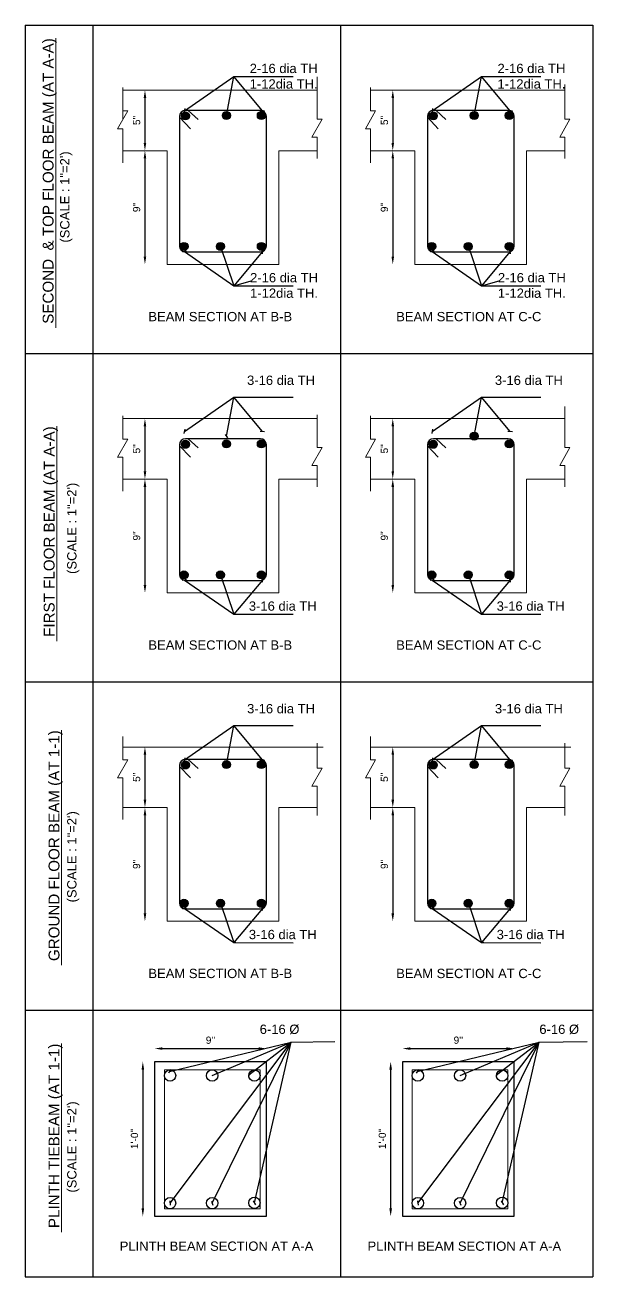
# Model space of a CAD drawing. Header units: inches. Extents: x -4737 to 13205, y 2479 to 13285.
# Drawn here: x 8461 to 8827, y 9738 to 10545 of the extents above; entities that cross this region are included whole.
import ezdxf
from ezdxf.enums import TextEntityAlignment as Align

# ---------------------------------------------------------------- set-up
doc = ezdxf.new("R2010")
doc.units = ezdxf.units.IN
doc.header["$MEASUREMENT"] = 0
doc.linetypes.add('DASHED2', pattern=[0.375, 0.25, -0.125])
for name, color, linetype, lineweight in [('dim', 172, 'Continuous', 9), ('secondary beam', 82, 'DASHED2', 15), ('Text', 7, 'Continuous', 13)]:
    doc.layers.add(name, color=color, linetype=linetype, lineweight=lineweight)
doc.layers.add('ELEVATION', color=3, linetype='Continuous')
doc.styles.add('arial', font='arial.ttf')
doc.styles.add('kriss', font='arial.ttf', dxfattribs={"height": 7})
doc.styles.get("Standard").update_dxf_attribs({"font": 'arial.ttf'})
doc.dimstyles.new('1-4', dxfattribs={"dimtxt": 7, "dimasz": 2, "dimexe": 24, "dimexo": 36, "dimgap": 3, "dimtad": 1, "dimdec": 0, "dimlfac": 0.5, "dimzin": 3, "dimdsep": 46, "dimlunit": 3, "dimtxsty": 'arial', "dimblk": 'OBLIQUE', "dimcen": 5.09, "dimse1": 1, "dimse2": 1, "dimclrd": 5, "dimclre": 256, "dimclrt": 6, "dimadec": 0, "dimazin": 0, "dimtfac": 1, "dimtdec": 0, "dimtofl": 0, "dimtmove": 0, "dimatfit": 3, "dimldrblk": 'OBLIQUE', "dimfxl": 1, "dimtolj": 1, "dimtzin": 0, "dimarcsym": 0})
doc.dimstyles.new('Copy of 1-1', dxfattribs={"dimtxt": 9, "dimasz": 5, "dimexe": 24, "dimexo": 36, "dimgap": 3, "dimtad": 1, "dimdec": 0, "dimlfac": 0.125, "dimzin": 3, "dimdsep": 46, "dimlunit": 3, "dimtxsty": 'kriss', "dimcen": 5.09, "dimse1": 1, "dimse2": 1, "dimclrd": 5, "dimclre": 256, "dimclrt": 1, "dimadec": 0, "dimazin": 0, "dimtfac": 1, "dimtdec": 0, "dimtofl": 0, "dimtmove": 0, "dimatfit": 3, "dimldrblk": 'OBLIQUE', "dimfxl": 1, "dimtolj": 1, "dimtzin": 0, "dimarcsym": 0})
doc.dimstyles.new('DDD', dxfattribs={"dimscale": 0, "dimtxt": 7, "dimasz": 4, "dimexe": 5, "dimexo": 5, "dimgap": 0, "dimtad": 1, "dimdec": 0, "dimzin": 0, "dimdsep": 46, "dimlunit": 3, "dimtxsty": 'Standard', "dimcen": 0, "dimse1": 1, "dimse2": 1, "dimclrd": 1, "dimclre": 4, "dimclrt": 2, "dimadec": 0, "dimazin": 0, "dimtfac": 1, "dimtdec": 0, "dimtofl": 0, "dimtmove": 0, "dimatfit": 3, "dimfxl": 1, "dimtolj": 1, "dimtzin": 0, "dimarcsym": 0})

# ---------------------------------------------------------------- blocks, each defined once
blk = doc.blocks.new('*D352')
at = {"layer": 'Defpoints', "color": 0, "ltscale": 0.5, "transparency": 16777216}
for p in [(8616.22, 9884.95), (8544.22, 9876.43), (8616.22, 9876.43)]:
    blk.add_point(p, dxfattribs=at)
at = {"layer": 'secondary beam', "color": 5, "linetype": 'Continuous', "lineweight": -2, "ltscale": 0.5, "transparency": 16777216}
blk.add_line((8549.22, 9884.95), (8611.22, 9884.95), dxfattribs=at)
at = {"layer": 'secondary beam', "color": 5, "ltscale": 0.5, "transparency": 16777216}
for points in [[(8549.22, 9885.78), (8549.22, 9884.11), (8544.22, 9884.95)], [(8611.22, 9885.78), (8611.22, 9884.11), (8616.22, 9884.95)]]:
    blk.add_solid(points, dxfattribs=at)
at = {"layer": 'secondary beam', "color": 1, "ltscale": 0.5, "transparency": 16777216, "insert": (8580.22, 9890.33), "char_height": 7, "attachment_point": 5, "style": 'kriss'}
blk.add_mtext("\\A1;{\\H0.6667x;9''}", dxfattribs=at)
blk = doc.blocks.new('_OBLIQUE')
at = {"color": 0, "linetype": 'ByBlock'}
blk.add_line((-0.5, -0.5), (0.5, 0.5), dxfattribs=at)
blk = doc.blocks.new('*D353')
at = {"layer": 'Defpoints', "color": 0, "ltscale": 0.5, "transparency": 16777216}
for p in [(8557.08, 9876.43), (8536.6, 9776.81), (8557.08, 9776.81)]:
    blk.add_point(p, dxfattribs=at)
at = {"layer": 'secondary beam', "color": 5, "linetype": 'Continuous', "lineweight": -2, "ltscale": 0.5, "transparency": 16777216}
blk.add_line((8536.6, 9871.43), (8536.6, 9781.81), dxfattribs=at)
at = {"layer": 'secondary beam', "color": 5, "ltscale": 0.5, "transparency": 16777216}
for points in [[(8535.77, 9871.43), (8537.43, 9871.43), (8536.6, 9876.43)], [(8535.77, 9781.81), (8537.43, 9781.81), (8536.6, 9776.81)]]:
    blk.add_solid(points, dxfattribs=at)
at = {"layer": 'secondary beam', "color": 1, "ltscale": 0.5, "transparency": 16777216, "insert": (8531.22, 9826.62), "char_height": 7, "attachment_point": 5, "rotation": 90, "style": 'kriss'}
blk.add_mtext('\\A1;{\\H0.6667x;1\'-0"}', dxfattribs=at)
blk = doc.blocks.new('*D346')
at = {"layer": 'Defpoints', "color": 0, "ltscale": 0.5, "transparency": 16777216}
for p in [(8552.24, 10252.23), (8537.96, 10178.89), (8552.24, 10178.89)]:
    blk.add_point(p, dxfattribs=at)
at = {"layer": 'secondary beam', "color": 5, "linetype": 'Continuous', "lineweight": -2, "ltscale": 0.5, "transparency": 16777216}
blk.add_line((8537.96, 10247.23), (8537.96, 10183.89), dxfattribs=at)
at = {"layer": 'secondary beam', "color": 5, "ltscale": 0.5, "transparency": 16777216}
for points in [[(8537.13, 10247.23), (8538.8, 10247.23), (8537.96, 10252.23)], [(8537.13, 10183.89), (8538.8, 10183.89), (8537.96, 10178.89)]]:
    blk.add_solid(points, dxfattribs=at)
at = {"layer": 'secondary beam', "color": 1, "ltscale": 0.5, "transparency": 16777216, "insert": (8532.58, 10215.56), "char_height": 7, "attachment_point": 5, "rotation": 90, "style": 'kriss'}
blk.add_mtext('\\A1;{\\H0.6667x;9"}', dxfattribs=at)
blk = doc.blocks.new('*D347')
at = {"layer": 'Defpoints', "color": 0, "ltscale": 0.5, "transparency": 16777216}
for p in [(8775.95, 9884.95), (8703.95, 9876.43), (8775.95, 9876.43)]:
    blk.add_point(p, dxfattribs=at)
at = {"layer": 'secondary beam', "color": 5, "linetype": 'Continuous', "lineweight": -2, "ltscale": 0.5, "transparency": 16777216}
blk.add_line((8708.95, 9884.95), (8770.95, 9884.95), dxfattribs=at)
at = {"layer": 'secondary beam', "color": 5, "ltscale": 0.5, "transparency": 16777216}
for points in [[(8708.95, 9885.78), (8708.95, 9884.11), (8703.95, 9884.95)], [(8770.95, 9885.78), (8770.95, 9884.11), (8775.95, 9884.95)]]:
    blk.add_solid(points, dxfattribs=at)
at = {"layer": 'secondary beam', "color": 1, "ltscale": 0.5, "transparency": 16777216, "insert": (8739.95, 9890.33), "char_height": 7, "attachment_point": 5, "style": 'kriss'}
blk.add_mtext("\\A1;{\\H0.6667x;9''}", dxfattribs=at)
blk = doc.blocks.new('*D348')
at = {"layer": 'Defpoints', "color": 0, "ltscale": 0.5, "transparency": 16777216}
for p in [(8716.81, 9876.43), (8696.32, 9776.81), (8716.81, 9776.81)]:
    blk.add_point(p, dxfattribs=at)
at = {"layer": 'secondary beam', "color": 5, "linetype": 'Continuous', "lineweight": -2, "ltscale": 0.5, "transparency": 16777216}
blk.add_line((8696.32, 9871.43), (8696.32, 9781.81), dxfattribs=at)
at = {"layer": 'secondary beam', "color": 5, "ltscale": 0.5, "transparency": 16777216}
for points in [[(8695.49, 9871.43), (8697.16, 9871.43), (8696.32, 9876.43)], [(8695.49, 9781.81), (8697.16, 9781.81), (8696.32, 9776.81)]]:
    blk.add_solid(points, dxfattribs=at)
at = {"layer": 'secondary beam', "color": 1, "ltscale": 0.5, "transparency": 16777216, "insert": (8690.94, 9826.62), "char_height": 7, "attachment_point": 5, "rotation": 90, "style": 'kriss'}
blk.add_mtext('\\A1;{\\H0.6667x;1\'-0"}', dxfattribs=at)
blk = doc.blocks.new('*D349')
at = {"layer": 'Defpoints', "color": 0, "ltscale": 0.5, "transparency": 16777216}
for p in [(8537.96, 10079.41), (8537.96, 10040.41), (8537.96, 10040.41)]:
    blk.add_point(p, dxfattribs=at)
at = {"layer": 'secondary beam', "color": 5, "linetype": 'Continuous', "lineweight": -2, "ltscale": 0.5, "transparency": 16777216}
blk.add_line((8537.96, 10074.41), (8537.96, 10045.41), dxfattribs=at)
at = {"layer": 'secondary beam', "color": 5, "ltscale": 0.5, "transparency": 16777216}
for points in [[(8537.13, 10074.41), (8538.8, 10074.41), (8537.96, 10079.41)], [(8537.13, 10045.41), (8538.8, 10045.41), (8537.96, 10040.41)]]:
    blk.add_solid(points, dxfattribs=at)
at = {"layer": 'secondary beam', "color": 1, "ltscale": 0.5, "transparency": 16777216, "insert": (8532.59, 10059.91), "char_height": 7, "attachment_point": 5, "rotation": 90, "style": 'kriss'}
blk.add_mtext('\\A1;{\\H0.6667x;5"}', dxfattribs=at)
blk = doc.blocks.new('*D350')
at = {"layer": 'Defpoints', "color": 0, "ltscale": 0.5, "transparency": 16777216}
for p in [(8552.24, 10040.41), (8537.96, 9967.08), (8552.24, 9967.08)]:
    blk.add_point(p, dxfattribs=at)
at = {"layer": 'secondary beam', "color": 5, "linetype": 'Continuous', "lineweight": -2, "ltscale": 0.5, "transparency": 16777216}
blk.add_line((8537.96, 10035.41), (8537.96, 9972.08), dxfattribs=at)
at = {"layer": 'secondary beam', "color": 5, "ltscale": 0.5, "transparency": 16777216}
for points in [[(8537.13, 10035.41), (8538.8, 10035.41), (8537.96, 10040.41)], [(8537.13, 9972.08), (8538.8, 9972.08), (8537.96, 9967.08)]]:
    blk.add_solid(points, dxfattribs=at)
at = {"layer": 'secondary beam', "color": 1, "ltscale": 0.5, "transparency": 16777216, "insert": (8532.58, 10003.74), "char_height": 7, "attachment_point": 5, "rotation": 90, "style": 'kriss'}
blk.add_mtext('\\A1;{\\H0.6667x;9"}', dxfattribs=at)
blk = doc.blocks.new('*D351')
at = {"layer": 'Defpoints', "color": 0, "ltscale": 0.5, "transparency": 16777216}
for p in [(8711.96, 10040.41), (8697.69, 9967.08), (8711.96, 9967.08)]:
    blk.add_point(p, dxfattribs=at)
at = {"layer": 'secondary beam', "color": 5, "linetype": 'Continuous', "lineweight": -2, "ltscale": 0.5, "transparency": 16777216}
blk.add_line((8697.69, 10035.41), (8697.69, 9972.08), dxfattribs=at)
at = {"layer": 'secondary beam', "color": 5, "ltscale": 0.5, "transparency": 16777216}
for points in [[(8696.85, 10035.41), (8698.52, 10035.41), (8697.69, 10040.41)], [(8696.85, 9972.08), (8698.52, 9972.08), (8697.69, 9967.08)]]:
    blk.add_solid(points, dxfattribs=at)
at = {"layer": 'secondary beam', "color": 1, "ltscale": 0.5, "transparency": 16777216, "insert": (8692.31, 10003.74), "char_height": 7, "attachment_point": 5, "rotation": 90, "style": 'kriss'}
blk.add_mtext('\\A1;{\\H0.6667x;9"}', dxfattribs=at)
blk = doc.blocks.new('*D354')
at = {"layer": 'Defpoints', "color": 0, "ltscale": 0.5, "transparency": 16777216}
for p in [(8711.96, 10252.23), (8697.69, 10178.89), (8711.96, 10178.89)]:
    blk.add_point(p, dxfattribs=at)
at = {"layer": 'secondary beam', "color": 5, "linetype": 'Continuous', "lineweight": -2, "ltscale": 0.5, "transparency": 16777216}
blk.add_line((8697.69, 10247.23), (8697.69, 10183.89), dxfattribs=at)
at = {"layer": 'secondary beam', "color": 5, "ltscale": 0.5, "transparency": 16777216}
for points in [[(8696.85, 10247.23), (8698.52, 10247.23), (8697.69, 10252.23)], [(8696.85, 10183.89), (8698.52, 10183.89), (8697.69, 10178.89)]]:
    blk.add_solid(points, dxfattribs=at)
at = {"layer": 'secondary beam', "color": 1, "ltscale": 0.5, "transparency": 16777216, "insert": (8692.31, 10215.56), "char_height": 7, "attachment_point": 5, "rotation": 90, "style": 'kriss'}
blk.add_mtext('\\A1;{\\H0.6667x;9"}', dxfattribs=at)
blk = doc.blocks.new('*D355')
at = {"layer": 'Defpoints', "color": 0, "ltscale": 0.5, "transparency": 16777216}
for p in [(8697.69, 10079.41), (8697.69, 10040.41), (8697.69, 10040.41)]:
    blk.add_point(p, dxfattribs=at)
at = {"layer": 'secondary beam', "color": 5, "linetype": 'Continuous', "lineweight": -2, "ltscale": 0.5, "transparency": 16777216}
blk.add_line((8697.69, 10074.41), (8697.69, 10045.41), dxfattribs=at)
at = {"layer": 'secondary beam', "color": 5, "ltscale": 0.5, "transparency": 16777216}
for points in [[(8696.85, 10074.41), (8698.52, 10074.41), (8697.69, 10079.41)], [(8696.85, 10045.41), (8698.52, 10045.41), (8697.69, 10040.41)]]:
    blk.add_solid(points, dxfattribs=at)
at = {"layer": 'secondary beam', "color": 1, "ltscale": 0.5, "transparency": 16777216, "insert": (8692.31, 10059.91), "char_height": 7, "attachment_point": 5, "rotation": 90, "style": 'kriss'}
blk.add_mtext('\\A1;{\\H0.6667x;5"}', dxfattribs=at)
blk = doc.blocks.new('*D356')
at = {"layer": 'Defpoints', "color": 0, "ltscale": 0.5, "transparency": 16777216}
for p in [(8537.96, 10291.23), (8537.96, 10252.23), (8537.96, 10252.23)]:
    blk.add_point(p, dxfattribs=at)
at = {"layer": 'secondary beam', "color": 5, "linetype": 'Continuous', "lineweight": -2, "ltscale": 0.5, "transparency": 16777216}
blk.add_line((8537.96, 10286.23), (8537.96, 10257.23), dxfattribs=at)
at = {"layer": 'secondary beam', "color": 5, "ltscale": 0.5, "transparency": 16777216}
for points in [[(8537.13, 10286.23), (8538.8, 10286.23), (8537.96, 10291.23)], [(8537.13, 10257.23), (8538.8, 10257.23), (8537.96, 10252.23)]]:
    blk.add_solid(points, dxfattribs=at)
at = {"layer": 'secondary beam', "color": 1, "ltscale": 0.5, "transparency": 16777216, "insert": (8532.59, 10271.73), "char_height": 7, "attachment_point": 5, "rotation": 90, "style": 'kriss'}
blk.add_mtext('\\A1;{\\H0.6667x;5"}', dxfattribs=at)
blk = doc.blocks.new('*D357')
at = {"layer": 'Defpoints', "color": 0, "ltscale": 0.5, "transparency": 16777216}
for p in [(8697.69, 10291.23), (8697.69, 10252.23), (8697.69, 10252.23)]:
    blk.add_point(p, dxfattribs=at)
at = {"layer": 'secondary beam', "color": 5, "linetype": 'Continuous', "lineweight": -2, "ltscale": 0.5, "transparency": 16777216}
blk.add_line((8697.69, 10286.23), (8697.69, 10257.23), dxfattribs=at)
at = {"layer": 'secondary beam', "color": 5, "ltscale": 0.5, "transparency": 16777216}
for points in [[(8696.85, 10286.23), (8698.52, 10286.23), (8697.69, 10291.23)], [(8696.85, 10257.23), (8698.52, 10257.23), (8697.69, 10252.23)]]:
    blk.add_solid(points, dxfattribs=at)
at = {"layer": 'secondary beam', "color": 1, "ltscale": 0.5, "transparency": 16777216, "insert": (8692.31, 10271.73), "char_height": 7, "attachment_point": 5, "rotation": 90, "style": 'kriss'}
blk.add_mtext('\\A1;{\\H0.6667x;5"}', dxfattribs=at)
blk = doc.blocks.new('*D358')
at = {"layer": 'Defpoints', "color": 0, "ltscale": 0.5, "transparency": 16777216}
for p in [(8552.24, 10464.05), (8537.96, 10390.71), (8552.24, 10390.71)]:
    blk.add_point(p, dxfattribs=at)
at = {"layer": 'secondary beam', "color": 5, "linetype": 'Continuous', "lineweight": -2, "ltscale": 0.5, "transparency": 16777216}
blk.add_line((8537.96, 10459.05), (8537.96, 10395.71), dxfattribs=at)
at = {"layer": 'secondary beam', "color": 5, "ltscale": 0.5, "transparency": 16777216}
for points in [[(8537.13, 10459.05), (8538.8, 10459.05), (8537.96, 10464.05)], [(8537.13, 10395.71), (8538.8, 10395.71), (8537.96, 10390.71)]]:
    blk.add_solid(points, dxfattribs=at)
at = {"layer": 'secondary beam', "color": 1, "ltscale": 0.5, "transparency": 16777216, "insert": (8532.58, 10427.38), "char_height": 7, "attachment_point": 5, "rotation": 90, "style": 'kriss'}
blk.add_mtext('\\A1;{\\H0.6667x;9"}', dxfattribs=at)
blk = doc.blocks.new('*D359')
at = {"layer": 'Defpoints', "color": 0, "ltscale": 0.5, "transparency": 16777216}
for p in [(8711.96, 10464.05), (8697.69, 10390.71), (8711.96, 10390.71)]:
    blk.add_point(p, dxfattribs=at)
at = {"layer": 'secondary beam', "color": 5, "linetype": 'Continuous', "lineweight": -2, "ltscale": 0.5, "transparency": 16777216}
blk.add_line((8697.69, 10459.05), (8697.69, 10395.71), dxfattribs=at)
at = {"layer": 'secondary beam', "color": 5, "ltscale": 0.5, "transparency": 16777216}
for points in [[(8696.85, 10459.05), (8698.52, 10459.05), (8697.69, 10464.05)], [(8696.85, 10395.71), (8698.52, 10395.71), (8697.69, 10390.71)]]:
    blk.add_solid(points, dxfattribs=at)
at = {"layer": 'secondary beam', "color": 1, "ltscale": 0.5, "transparency": 16777216, "insert": (8692.31, 10427.38), "char_height": 7, "attachment_point": 5, "rotation": 90, "style": 'kriss'}
blk.add_mtext('\\A1;{\\H0.6667x;9"}', dxfattribs=at)
blk = doc.blocks.new('*D360')
at = {"layer": 'Defpoints', "color": 0, "ltscale": 0.5, "transparency": 16777216}
for p in [(8697.69, 10503.05), (8697.69, 10464.05), (8697.69, 10464.05)]:
    blk.add_point(p, dxfattribs=at)
at = {"layer": 'secondary beam', "color": 5, "linetype": 'Continuous', "lineweight": -2, "ltscale": 0.5, "transparency": 16777216}
blk.add_line((8697.69, 10498.05), (8697.69, 10469.05), dxfattribs=at)
at = {"layer": 'secondary beam', "color": 5, "ltscale": 0.5, "transparency": 16777216}
for points in [[(8696.85, 10498.05), (8698.52, 10498.05), (8697.69, 10503.05)], [(8696.85, 10469.05), (8698.52, 10469.05), (8697.69, 10464.05)]]:
    blk.add_solid(points, dxfattribs=at)
at = {"layer": 'secondary beam', "color": 1, "ltscale": 0.5, "transparency": 16777216, "insert": (8692.31, 10483.55), "char_height": 7, "attachment_point": 5, "rotation": 90, "style": 'kriss'}
blk.add_mtext('\\A1;{\\H0.6667x;5"}', dxfattribs=at)
blk = doc.blocks.new('*D361')
at = {"layer": 'Defpoints', "color": 0, "ltscale": 0.5, "transparency": 16777216}
for p in [(8537.96, 10503.05), (8537.96, 10464.05), (8537.96, 10464.05)]:
    blk.add_point(p, dxfattribs=at)
at = {"layer": 'secondary beam', "color": 5, "linetype": 'Continuous', "lineweight": -2, "ltscale": 0.5, "transparency": 16777216}
blk.add_line((8537.96, 10498.05), (8537.96, 10469.05), dxfattribs=at)
at = {"layer": 'secondary beam', "color": 5, "ltscale": 0.5, "transparency": 16777216}
for points in [[(8537.13, 10498.05), (8538.8, 10498.05), (8537.96, 10503.05)], [(8537.13, 10469.05), (8538.8, 10469.05), (8537.96, 10464.05)]]:
    blk.add_solid(points, dxfattribs=at)
at = {"layer": 'secondary beam', "color": 1, "ltscale": 0.5, "transparency": 16777216, "insert": (8532.59, 10483.55), "char_height": 7, "attachment_point": 5, "rotation": 90, "style": 'kriss'}
blk.add_mtext('\\A1;{\\H0.6667x;5"}', dxfattribs=at)

msp = doc.modelspace()

# ---------------------------------------------------------------- hatches: boundary and pattern name
for points in [[(8566.65, 10486.5, 1), (8561.44, 10486.5, 1)], [(8593.05, 10486.73, 1), (8587.84, 10486.73, 1)], [(8615.6, 10486.73, 1), (8610.39, 10486.73, 1)], [(8726.37, 10486.5, 1), (8721.17, 10486.5, 1)], [(8752.77, 10486.73, 1), (8747.57, 10486.73, 1)], [(8775.32, 10486.73, 1), (8770.12, 10486.73, 1)], [(8565.71, 10402.28, 1), (8560.51, 10402.28, 1)], [(8589.21, 10402.28, 1), (8584.01, 10402.28, 1)], [(8615.6, 10402.28, 1), (8610.39, 10402.28, 1)], [(8725.44, 10402.28, 1), (8720.23, 10402.28, 1)], [(8748.94, 10402.28, 1), (8743.73, 10402.28, 1)], [(8775.32, 10402.28, 1), (8770.12, 10402.28, 1)], [(8752.77, 10279.91, 1), (8747.57, 10279.91, 1)], [(8566.65, 10274.68, 1), (8561.44, 10274.68, 1)], [(8593.05, 10274.91, 1), (8587.84, 10274.91, 1)], [(8615.6, 10274.91, 1), (8610.39, 10274.91, 1)], [(8726.37, 10274.68, 1), (8721.17, 10274.68, 1)], [(8775.32, 10274.91, 1), (8770.12, 10274.91, 1)], [(8565.71, 10190.46, 1), (8560.51, 10190.46, 1)], [(8589.21, 10190.46, 1), (8584.01, 10190.46, 1)], [(8615.6, 10190.46, 1), (8610.39, 10190.46, 1)], [(8725.44, 10190.46, 1), (8720.23, 10190.46, 1)], [(8748.94, 10190.46, 1), (8743.73, 10190.46, 1)], [(8775.32, 10190.46, 1), (8770.12, 10190.46, 1)], [(8566.65, 10067.86, 1), (8561.44, 10067.86, 1)], [(8593.05, 10068.09, 1), (8587.84, 10068.09, 1)], [(8615.6, 10068.09, 1), (8610.39, 10068.09, 1)], [(8726.37, 10067.86, 1), (8721.17, 10067.86, 1)], [(8752.77, 10068.09, 1), (8747.57, 10068.09, 1)], [(8775.32, 10068.09, 1), (8770.12, 10068.09, 1)], [(8565.71, 9978.64, 1), (8560.51, 9978.64, 1)], [(8589.21, 9978.64, 1), (8584.01, 9978.64, 1)], [(8615.6, 9978.64, 1), (8610.39, 9978.64, 1)], [(8725.44, 9978.64, 1), (8720.23, 9978.64, 1)], [(8748.94, 9978.64, 1), (8743.73, 9978.64, 1)], [(8775.32, 9978.64, 1), (8770.12, 9978.64, 1)]]:
    msp.add_hatch(color=1).paths.add_polyline_path(points)

# ---------------------------------------------------------------- linework, layer by layer
at = {"color": 6, "lineweight": 30}
for p, q in [((8460.69, 10545.08), (8460.69, 10205.71)), ((8460.69, 10545.08), (8826.69, 10545.08)), ((8504.28, 10545.08), (8504.28, 10205.71)), ((8664.01, 10545.08), (8664.01, 9737.64)), ((8664.01, 10545.08), (8664.01, 9949.46)), ((8826.69, 10545.08), (8826.69, 9737.64)), ((8826.69, 10545.08), (8826.69, 9949.46)), ((8460.69, 10333.26), (8826.69, 10333.26)), ((8460.69, 10205.71), (8460.69, 10009.87)), ((8504.28, 10205.71), (8504.28, 10009.87)), ((8460.69, 10121.44), (8826.69, 10121.44)), ((8460.69, 10009.87), (8460.69, 9737.64)), ((8504.28, 10009.87), (8504.28, 9737.64)), ((8664.01, 10009.87), (8664.01, 9737.64)), ((8826.69, 10009.87), (8826.69, 9737.64)), ((8460.69, 9909.62), (8664.01, 9909.62)), ((8460.69, 9909.62), (8664.01, 9909.62)), ((8460.69, 9909.62), (8664.01, 9909.62)), ((8460.69, 9909.62), (8826.69, 9909.62)), ((8460.69, 9737.64), (8826.69, 9737.64)), ((8460.69, 9737.64), (8664.01, 9737.64))]:
    msp.add_line(p, q, dxfattribs=at)
at = {"color": 1}
for p, q in [((8612.36, 10490.05), (8564.11, 10490.05)), ((8565.91, 10489.99), (8572.2, 10484.17)), ((8772.09, 10490.05), (8723.84, 10490.05)), ((8725.63, 10489.99), (8731.93, 10484.17)), ((8560.24, 10486.18), (8560.24, 10402.59)), ((8560.31, 10485.57), (8567.31, 10478.12)), ((8616.24, 10402.59), (8616.24, 10486.18)), ((8719.96, 10486.18), (8719.96, 10402.59)), ((8720.04, 10485.57), (8727.03, 10478.12)), ((8775.96, 10402.59), (8775.96, 10486.18)), ((8564.11, 10398.71), (8612.36, 10398.71)), ((8723.84, 10398.71), (8772.09, 10398.71)), ((8560.24, 10274.36), (8560.24, 10190.77)), ((8560.31, 10273.75), (8567.31, 10266.3)), ((8612.36, 10278.23), (8564.11, 10278.23)), ((8565.91, 10278.17), (8572.2, 10272.35)), ((8616.24, 10190.77), (8616.24, 10274.36)), ((8719.96, 10274.36), (8719.96, 10190.77)), ((8720.04, 10273.75), (8727.03, 10266.3)), ((8772.09, 10278.23), (8723.84, 10278.23)), ((8725.63, 10278.17), (8731.93, 10272.35)), ((8775.96, 10190.77), (8775.96, 10274.36)), ((8564.11, 10186.89), (8612.36, 10186.89)), ((8723.84, 10186.89), (8772.09, 10186.89)), ((8612.36, 10071.41), (8564.11, 10071.41)), ((8565.91, 10071.35), (8572.2, 10065.53)), ((8772.09, 10071.41), (8723.84, 10071.41)), ((8725.63, 10071.35), (8731.93, 10065.53)), ((8560.24, 10067.54), (8560.24, 9978.95)), ((8560.31, 10066.93), (8567.31, 10059.48)), ((8616.24, 9978.95), (8616.24, 10067.54)), ((8719.96, 10067.54), (8719.96, 9978.95)), ((8720.04, 10066.93), (8727.03, 10059.48)), ((8775.96, 9978.95), (8775.96, 10067.54)), ((8564.11, 9975.08), (8612.36, 9975.08)), ((8723.84, 9975.08), (8772.09, 9975.08))]:
    msp.add_line(p, q, dxfattribs=at)
for centre, radius in [((8564.04, 10486.5), 2.6), ((8590.45, 10486.73), 2.6), ((8612.99, 10486.73), 2.6), ((8723.77, 10486.5), 2.6), ((8750.17, 10486.73), 2.6), ((8772.72, 10486.73), 2.6), ((8563.11, 10402.28), 2.6), ((8586.61, 10402.28), 2.6), ((8612.99, 10402.28), 2.6), ((8722.84, 10402.28), 2.6), ((8746.34, 10402.28), 2.6), ((8772.72, 10402.28), 2.6), ((8750.17, 10279.91), 2.6), ((8564.04, 10274.68), 2.6), ((8590.45, 10274.91), 2.6), ((8612.99, 10274.91), 2.6), ((8723.77, 10274.68), 2.6), ((8772.72, 10274.91), 2.6), ((8563.11, 10190.46), 2.6), ((8586.61, 10190.46), 2.6), ((8612.99, 10190.46), 2.6), ((8722.84, 10190.46), 2.6), ((8746.34, 10190.46), 2.6), ((8772.72, 10190.46), 2.6), ((8564.04, 10067.86), 2.6), ((8590.45, 10068.09), 2.6), ((8612.99, 10068.09), 2.6), ((8723.77, 10067.86), 2.6), ((8750.17, 10068.09), 2.6), ((8772.72, 10068.09), 2.6), ((8563.11, 9978.64), 2.6), ((8586.61, 9978.64), 2.6), ((8612.99, 9978.64), 2.6), ((8722.84, 9978.64), 2.6), ((8746.34, 9978.64), 2.6), ((8772.72, 9978.64), 2.6), ((8554.11, 9867.55), 3.65), ((8581.29, 9867.55), 3.65), ((8608.48, 9867.48), 3.65), ((8713.84, 9867.55), 3.65), ((8741.02, 9867.55), 3.65), ((8768.2, 9867.48), 3.65), ((8554.11, 9785.26), 3.65), ((8581.29, 9785.26), 3.65), ((8608.48, 9785.45), 3.65), ((8713.84, 9785.26), 3.65), ((8741.02, 9785.26), 3.65), ((8768.21, 9785.45), 3.65)]:
    msp.add_circle(centre, radius, dxfattribs=at)
for centre, start, end in [((8564.11, 10486.18), 90, 180), ((8612.36, 10486.18), 0, 90), ((8723.84, 10486.18), 90, 180), ((8772.09, 10486.18), 0, 90), ((8564.11, 10402.59), 180, 270), ((8612.36, 10402.59), 270, 0), ((8723.84, 10402.59), 180, 270), ((8772.09, 10402.59), 270, 0), ((8564.11, 10274.36), 90, 180), ((8612.36, 10274.36), 0, 90), ((8723.84, 10274.36), 90, 180), ((8772.09, 10274.36), 0, 90), ((8564.11, 10190.77), 180, 270), ((8612.36, 10190.77), 270, 0), ((8723.84, 10190.77), 180, 270), ((8772.09, 10190.77), 270, 0), ((8564.11, 10067.54), 90, 180), ((8612.36, 10067.54), 0, 90), ((8723.84, 10067.54), 90, 180), ((8772.09, 10067.54), 0, 90), ((8564.11, 9978.95), 180, 270), ((8612.36, 9978.95), 270, 0), ((8723.84, 9978.95), 180, 270), ((8772.09, 9978.95), 270, 0)]:
    msp.add_arc(centre, 3.88, start, end, dxfattribs=at)
at = {"layer": 'dim', "ltscale": 5}
for points in [[(8550.46, 9871.2), (8612.13, 9871.2), (8612.13, 9781.6), (8550.46, 9781.6)], [(8710.18, 9871.2), (8771.86, 9871.2), (8771.86, 9781.6), (8710.18, 9781.6)]]:
    msp.add_lwpolyline(points, close=True, dxfattribs=at)
at = {"layer": 'ELEVATION'}
for points in [[(8544.22, 9776.81), (8616.22, 9776.81), (8616.22, 9876.43), (8544.22, 9876.43)], [(8703.95, 9776.81), (8775.95, 9776.81), (8775.95, 9876.43), (8703.95, 9876.43)]]:
    msp.add_lwpolyline(points, close=True, dxfattribs=at)
at = {"layer": 'Text', "linetype": 'Continuous'}
for p, q in [((8648.93, 10511.6), (8648.93, 10484.45)), ((8808.66, 10506.63), (8808.66, 10484.45)), ((8523.69, 10504.77), (8523.69, 10484.13)), ((8683.41, 10504.77), (8683.41, 10489.8)), ((8526.88, 10489.8), (8520.32, 10478.14)), ((8526.88, 10489.8), (8523.69, 10489.8)), ((8686.61, 10489.8), (8680.04, 10478.14)), ((8686.61, 10489.8), (8683.41, 10489.8)), ((8652.13, 10484.45), (8645.56, 10472.79)), ((8652.13, 10484.45), (8648.93, 10484.45)), ((8811.85, 10484.45), (8805.29, 10472.79)), ((8811.85, 10484.45), (8808.66, 10484.45)), ((8520.32, 10478.14), (8523.69, 10478.14)), ((8523.69, 10478.14), (8523.69, 10456.26)), ((8645.56, 10472.79), (8648.93, 10472.79)), ((8648.93, 10472.79), (8648.93, 10458.97)), ((8680.04, 10478.14), (8683.41, 10478.14)), ((8683.41, 10478.14), (8683.41, 10456.26)), ((8805.29, 10472.79), (8808.66, 10472.79)), ((8808.66, 10472.79), (8808.66, 10458.97)), ((8624.24, 10464.05), (8648.93, 10464.05)), ((8783.96, 10464.05), (8808.66, 10464.05)), ((8808.66, 10299.14), (8808.66, 10272.63)), ((8523.69, 10292.95), (8523.69, 10277.98)), ((8648.93, 10293.63), (8648.93, 10272.63)), ((8683.41, 10292.95), (8683.41, 10277.98)), ((8526.88, 10277.98), (8520.32, 10266.33)), ((8526.88, 10277.98), (8523.69, 10277.98)), ((8652.13, 10272.63), (8645.56, 10260.97)), ((8652.13, 10272.63), (8648.93, 10272.63)), ((8686.61, 10277.98), (8680.04, 10266.33)), ((8686.61, 10277.98), (8683.41, 10277.98)), ((8811.85, 10272.63), (8805.29, 10260.97)), ((8811.85, 10272.63), (8808.66, 10272.63)), ((8520.32, 10266.33), (8523.69, 10266.33)), ((8523.69, 10266.33), (8523.69, 10244.44)), ((8680.04, 10266.33), (8683.41, 10266.33)), ((8683.41, 10266.33), (8683.41, 10244.44)), ((8645.56, 10260.97), (8648.93, 10260.97)), ((8648.93, 10260.97), (8648.93, 10247.15)), ((8805.29, 10260.97), (8808.66, 10260.97)), ((8808.66, 10260.97), (8808.66, 10247.15)), ((8624.24, 10252.23), (8648.93, 10252.23)), ((8783.96, 10252.23), (8808.66, 10252.23)), ((8523.69, 10086.13), (8523.69, 10071.16)), ((8683.41, 10086.13), (8683.41, 10071.16)), ((8552.24, 10079.41), (8523.69, 10079.41)), ((8580.79, 10079.41), (8552.24, 10079.41)), ((8648.93, 10081.91), (8648.93, 10065.81)), ((8711.96, 10079.41), (8683.41, 10079.41)), ((8740.52, 10079.41), (8711.96, 10079.41)), ((8808.66, 10081.91), (8808.66, 10065.81)), ((8526.88, 10071.16), (8520.32, 10059.51)), ((8526.88, 10071.16), (8523.69, 10071.16)), ((8686.61, 10071.16), (8680.04, 10059.51)), ((8686.61, 10071.16), (8683.41, 10071.16)), ((8652.13, 10065.81), (8645.56, 10054.15)), ((8652.13, 10065.81), (8648.93, 10065.81)), ((8811.85, 10065.81), (8805.29, 10054.15)), ((8811.85, 10065.81), (8808.66, 10065.81)), ((8520.32, 10059.51), (8523.69, 10059.51)), ((8523.69, 10059.51), (8523.69, 10032.62)), ((8645.56, 10054.15), (8648.93, 10054.15)), ((8648.93, 10054.15), (8648.93, 10035.33)), ((8680.04, 10059.51), (8683.41, 10059.51)), ((8683.41, 10059.51), (8683.41, 10032.62)), ((8805.29, 10054.15), (8808.66, 10054.15)), ((8808.66, 10054.15), (8808.66, 10035.33)), ((8624.24, 10040.41), (8648.93, 10040.41)), ((8783.96, 10040.41), (8808.66, 10040.41))]:
    msp.add_line(p, q, dxfattribs=at)
for points in [[(8648.89, 10503.05), (8523.64, 10503.05)], [(8808.61, 10503.05), (8683.37, 10503.05)], [(8523.69, 10464.05), (8552.24, 10464.05), (8552.24, 10390.71), (8624.24, 10390.71), (8624.24, 10464.05)], [(8683.41, 10464.05), (8711.96, 10464.05), (8711.96, 10390.71), (8783.96, 10390.71), (8783.96, 10464.05)], [(8648.89, 10291.23), (8523.64, 10291.23)], [(8808.61, 10291.23), (8683.37, 10291.23)], [(8523.69, 10252.23), (8552.24, 10252.23), (8552.24, 10178.89), (8624.24, 10178.89), (8624.24, 10252.23)], [(8683.41, 10252.23), (8711.96, 10252.23), (8711.96, 10178.89), (8783.96, 10178.89), (8783.96, 10252.23)], [(8652.79, 10079.41), (8580.79, 10079.41)], [(8812.52, 10079.41), (8740.52, 10079.41)], [(8523.69, 10040.41), (8552.24, 10040.41), (8552.24, 9967.08), (8624.24, 9967.08), (8624.24, 10040.41)], [(8683.41, 10040.41), (8711.96, 10040.41), (8711.96, 9967.08), (8783.96, 9967.08), (8783.96, 10040.41)]]:
    msp.add_lwpolyline(points, dxfattribs=at)

# ---------------------------------------------------------------- texts
at = {"layer": 'Text', "linetype": 'ByBlock', "style": 'kriss'}
for s, p in [('%%U SECOND  & TOP FLOOR BEAM (AT A-A)', (8476.42, 10443.14)), ('%%U FIRST FLOOR BEAM (AT A-A)', (8477.08, 10217.02)), ('%%U GROUND FLOOR BEAM (AT 1-1)', (8480.22, 10014.45)), ('%%U PLINTH TIEBEAM (AT 1-1)', (8480.22, 9827.29))]:
    msp.add_text(s, height=7, rotation=90, dxfattribs=at).set_placement(p, align=Align.MIDDLE)
for p in [(8489.3, 10404.76), (8493.84, 10191.04), (8493.84, 9979.22), (8493.84, 9792.06)]:
    msp.add_text('(SCALE : 1"=2\')', height=6, rotation=90, dxfattribs=at).set_placement(p)
at = {"layer": 'Text', "style": 'kriss'}
for s, p in [('BEAM SECTION AT B-B', (8540.16, 10354.03)), ('BEAM SECTION AT C-C', (8699.89, 10354.03)), ('BEAM SECTION AT B-B', (8540.16, 10142.21)), ('BEAM SECTION AT C-C', (8699.89, 10142.21)), ('BEAM SECTION AT B-B', (8540.16, 9930.39)), ('BEAM SECTION AT C-C', (8699.89, 9930.39)), ('PLINTH BEAM SECTION AT A-A', (8521.7, 9754.51)), ('PLINTH BEAM SECTION AT A-A', (8681.42, 9754.51))]:
    msp.add_text(s, height=6, dxfattribs=at).set_placement(p)
at = {"layer": 'Text', "char_height": 6, "width": 58.1864, "attachment_point": 1, "style": 'kriss'}
for s, insert in [('2-16 dia TH\\P1-12dia TH.', (8605.46, 10520.1)), ('2-16 dia TH\\P1-12dia TH.', (8765.18, 10520.1)), ('2-16 dia TH\\P1-12dia TH.', (8605.71, 10385.15)), ('2-16 dia TH\\P1-12dia TH.', (8765.43, 10385.15)), ('3-16 dia TH', (8603.78, 10318.99)), ('3-16 dia TH', (8763.51, 10318.99)), ('3-16 dia TH', (8604.91, 10173.33)), ('3-16 dia TH', (8764.64, 10173.33)), ('3-16 dia TH', (8603.78, 10107.17)), ('3-16 dia TH', (8763.51, 10107.17)), ('3-16 dia TH', (8604.91, 9961.51)), ('3-16 dia TH', (8764.64, 9961.51)), ('6-16 Ø', (8611.91, 9900.39)), ('6-16 Ø', (8792.14, 9900.39))]:
    msp.add_mtext(s, dxfattribs=dict(at, insert=insert))

# ---------------------------------------------------------------- dimensions: what is measured, and where the dimension line sits
at = {"layer": 'secondary beam', "color": 2, "ltscale": 0.5}
for base, p1, p2, text, picture, middle in [((8537.96, 10464.05), (8537.96, 10503.05), (8537.96, 10464.05), '{\\H0.6667x;5"}', '*D361', (8532.59, 10483.55)), ((8697.69, 10464.05), (8697.69, 10503.05), (8697.69, 10464.05), '{\\H0.6667x;5"}', '*D360', (8692.31, 10483.55)), ((8537.96, 10390.71), (8552.24, 10464.05), (8552.24, 10390.71), '{\\H0.6667x;<>}', '*D358', (8532.58, 10427.38)), ((8697.69, 10390.71), (8711.96, 10464.05), (8711.96, 10390.71), '{\\H0.6667x;<>}', '*D359', (8692.31, 10427.38)), ((8537.96, 10252.23), (8537.96, 10291.23), (8537.96, 10252.23), '{\\H0.6667x;5"}', '*D356', (8532.59, 10271.73)), ((8697.69, 10252.23), (8697.69, 10291.23), (8697.69, 10252.23), '{\\H0.6667x;5"}', '*D357', (8692.31, 10271.73)), ((8537.96, 10178.89), (8552.24, 10252.23), (8552.24, 10178.89), '{\\H0.6667x;<>}', '*D346', (8532.58, 10215.56)), ((8697.69, 10178.89), (8711.96, 10252.23), (8711.96, 10178.89), '{\\H0.6667x;<>}', '*D354', (8692.31, 10215.56)), ((8537.96, 10040.41), (8537.96, 10079.41), (8537.96, 10040.41), '{\\H0.6667x;5"}', '*D349', (8532.59, 10059.91)), ((8697.69, 10040.41), (8697.69, 10079.41), (8697.69, 10040.41), '{\\H0.6667x;5"}', '*D355', (8692.31, 10059.91)), ((8537.96, 9967.08), (8552.24, 10040.41), (8552.24, 9967.08), '{\\H0.6667x;<>}', '*D350', (8532.58, 10003.74)), ((8697.69, 9967.08), (8711.96, 10040.41), (8711.96, 9967.08), '{\\H0.6667x;<>}', '*D351', (8692.31, 10003.74)), ((8536.6, 9776.81), (8557.08, 9876.43), (8557.08, 9776.81), '{\\H0.6667x;<>}', '*D353', (8531.22, 9826.62)), ((8696.32, 9776.81), (8716.81, 9876.43), (8716.81, 9776.81), '{\\H0.6667x;<>}', '*D348', (8690.94, 9826.62))]:
    dim = msp.add_linear_dim(base=base, p1=p1, p2=p2, angle=90, text=text, dimstyle='Copy of 1-1', dxfattribs=at)
    dim.commit()
    dim.dimension.update_dxf_attribs({"geometry": picture, "text_midpoint": middle})
for p1, p2, picture, middle in [((8544.22, 9876.43), (8616.22, 9876.43), '*D352', (8580.22, 9890.33)), ((8703.95, 9876.43), (8775.95, 9876.43), '*D347', (8739.95, 9890.33))]:
    dim = msp.add_aligned_dim(p1=p1, p2=p2, distance=8.52, text="{\\H0.6667x;9''}", dimstyle='Copy of 1-1', dxfattribs=at)
    dim.commit()
    dim.dimension.update_dxf_attribs({"geometry": picture, "text_midpoint": middle})

# ---------------------------------------------------------------- leaders
at = {"ltscale": 0.5}
for points in [[(8581.29, 9867.55), (8632.21, 9889.15)], [(8741.02, 9867.55), (8791.93, 9889.15)]]:
    msp.add_leader(points, dimstyle='DDD', override={"dimscale": 1, "dimtad": 0}, dxfattribs=at)
at = {"layer": 'dim', "ltscale": 3}
for points in [[(8563.35, 10489.8), (8595.24, 10511.86), (8633.41, 10511.93)], [(8590.45, 10486.73), (8595.24, 10511.86)], [(8613.62, 10489.8), (8595.24, 10511.86), (8633.41, 10511.93)], [(8723.07, 10489.8), (8754.97, 10511.86), (8793.14, 10511.93)], [(8750.17, 10486.73), (8754.97, 10511.86)], [(8773.35, 10489.8), (8754.97, 10511.86), (8793.14, 10511.93)], [(8586.66, 10402.34), (8595.24, 10376.91), (8606.45, 10380.21)], [(8613.62, 10398.96), (8595.24, 10376.91), (8633.41, 10376.84)], [(8746.38, 10402.34), (8754.97, 10376.91), (8766.17, 10380.21)], [(8773.35, 10398.96), (8754.97, 10376.91), (8793.14, 10376.84)], [(8563.35, 10398.96), (8595.24, 10376.91), (8633.41, 10376.84)], [(8723.07, 10398.96), (8754.97, 10376.91), (8793.14, 10376.84)], [(8563.35, 10282.98), (8595.24, 10305.04), (8633.41, 10305.11)], [(8590.45, 10279.91), (8595.24, 10305.04)], [(8613.62, 10282.98), (8595.24, 10305.04), (8633.41, 10305.11)], [(8723.07, 10282.98), (8754.97, 10305.04), (8793.14, 10305.11)], [(8750.17, 10279.91), (8754.97, 10305.04)], [(8773.35, 10282.98), (8754.97, 10305.04), (8793.14, 10305.11)], [(8586.66, 10190.52), (8595.24, 10165.09), (8596.6, 10165.49)], [(8746.38, 10190.52), (8754.97, 10165.09), (8756.32, 10165.49)], [(8563.35, 10187.15), (8595.24, 10165.09), (8633.41, 10165.02)], [(8613.62, 10187.15), (8595.24, 10165.09), (8633.41, 10165.02)], [(8613.62, 10187.15), (8595.24, 10165.09), (8633.41, 10165.02)], [(8723.07, 10187.15), (8754.97, 10165.09), (8793.14, 10165.02)], [(8773.35, 10187.15), (8754.97, 10165.09), (8793.14, 10165.02)], [(8773.35, 10187.15), (8754.97, 10165.09), (8793.14, 10165.02)], [(8563.35, 10071.16), (8595.24, 10093.22), (8633.41, 10093.29)], [(8590.45, 10068.09), (8595.24, 10093.22)], [(8613.62, 10071.16), (8595.24, 10093.22), (8633.41, 10093.29)], [(8723.07, 10071.16), (8754.97, 10093.22), (8793.14, 10093.29)], [(8750.17, 10068.09), (8754.97, 10093.22)], [(8773.35, 10071.16), (8754.97, 10093.22), (8793.14, 10093.29)], [(8563.35, 9975.33), (8595.24, 9953.27), (8633.41, 9953.2)], [(8586.66, 9978.7), (8595.24, 9953.27), (8596.6, 9953.67)], [(8613.62, 9975.33), (8595.24, 9953.27), (8633.41, 9953.2)], [(8613.62, 9975.33), (8595.24, 9953.27), (8633.41, 9953.2)], [(8723.07, 9975.33), (8754.97, 9953.27), (8793.14, 9953.2)], [(8746.38, 9978.7), (8754.97, 9953.27), (8756.32, 9953.67)], [(8773.35, 9975.33), (8754.97, 9953.27), (8793.14, 9953.2)], [(8773.35, 9975.33), (8754.97, 9953.27), (8793.14, 9953.2)]]:
    msp.add_leader(points, dimstyle='1-4', dxfattribs=at)
at = {"layer": 'dim'}
for points in [[(8553.78, 9870.24), (8632.21, 9889.15), (8660.3, 9889.59)], [(8713.5, 9870.24), (8791.93, 9889.15), (8822.98, 9889.59)]]:
    msp.add_leader(points, dimstyle='1-4', dxfattribs=at)
at = {"layer": 'dim', "lineweight": 9}
for points in [[(8554.11, 9785.26), (8632.21, 9889.15)], [(8581.29, 9785.26), (8632.21, 9889.15)], [(8604.86, 9867.98), (8632.21, 9889.15)], [(8608.48, 9785.45), (8632.21, 9889.15)], [(8713.84, 9785.26), (8791.93, 9889.15)], [(8741.02, 9785.26), (8791.93, 9889.15)], [(8764.58, 9867.98), (8791.93, 9889.15)], [(8768.21, 9785.45), (8791.93, 9889.15)]]:
    msp.add_leader(points, dimstyle='1-4', dxfattribs=at)

doc.saveas('drawing.dxf')
